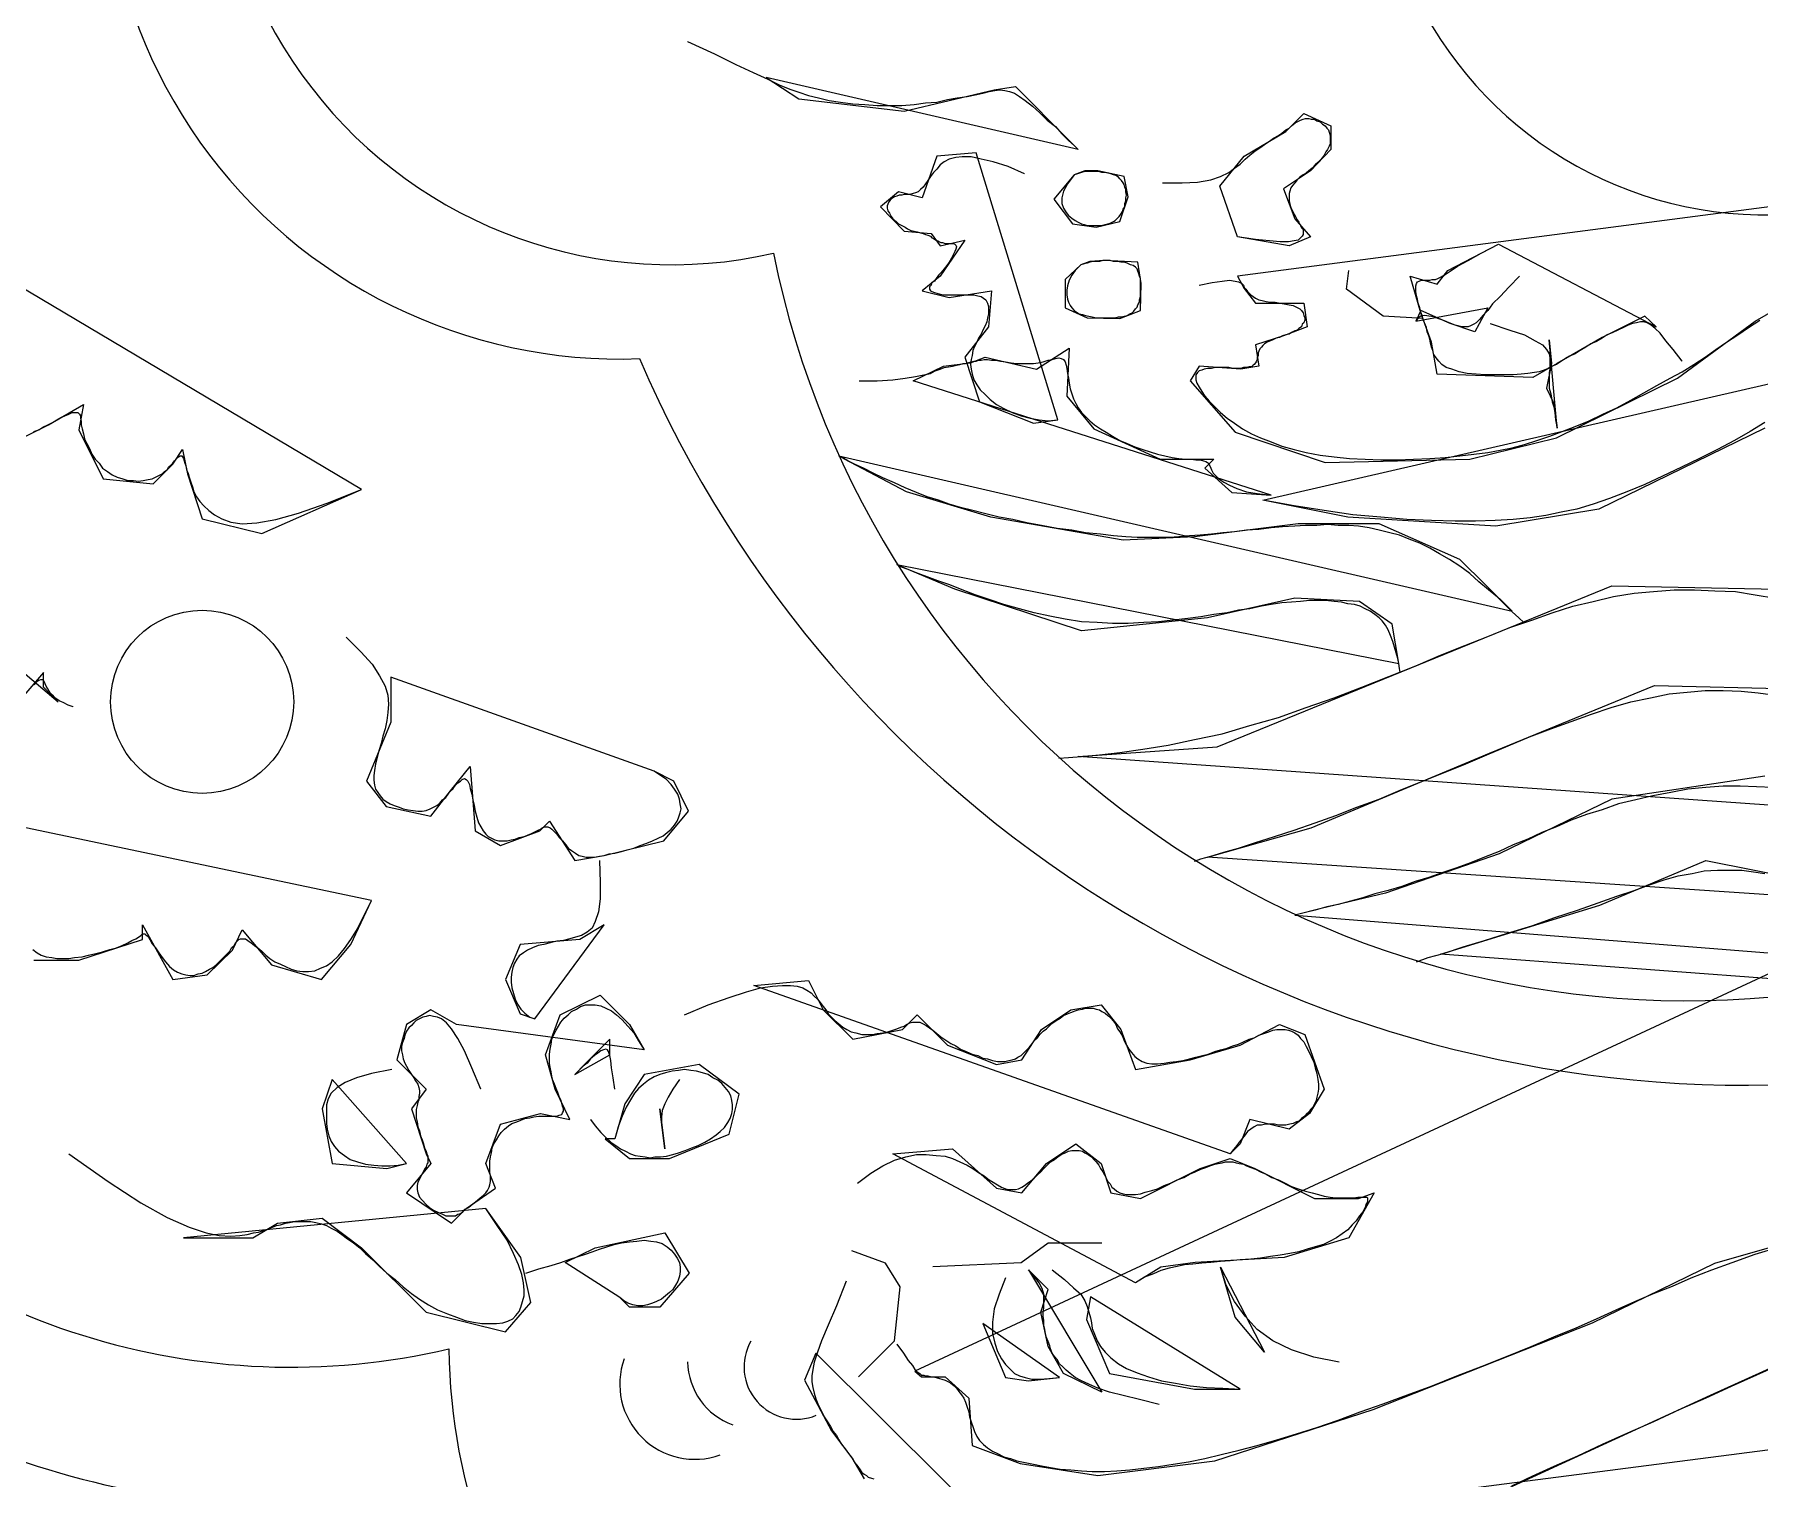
# Model space of a CAD drawing. Header units: metres. Extents: x 144.1 to 223.3, y 70.7 to 153.2.
# Drawn here: x 162.2 to 183.31, y 79.67 to 97.35 of the extents above; entities that cross this region are included whole.
import ezdxf

# ---------------------------------------------------------------- set-up
doc = ezdxf.new("R2010")
doc.units = ezdxf.units.M
for name, color, linetype in [('3', 3, 'Continuous'), ('4', 4, 'Continuous'), ('7', 7, 'Continuous')]:
    doc.layers.add(name, color=color, linetype=linetype)

msp = doc.modelspace()

# ---------------------------------------------------------------- linework, layer by layer
at = {"layer": '3'}
for points in [[(161.32, 111.19, -0.6), (166.33, 113.8, -0.35), (169.64, 108.13, -0.01), (170.23, 102.11, 0.47), (178.98, 98.09, 0.31), (183.47, 95.14, 0.31)], [(167.72, 110.72, 0.28), (160.25, 110.65, 0.76), (163.49, 101.98, 0.54), (169.6, 93.38, 0.31), (183.74, 84.5, 0.31)], [(168.39, 108.83, 0.28), (161.11, 109.37, 0.67), (165.06, 102.67, 0.64), (171.24, 94.67, 0.39), (183.74, 85.6, 0.39)]]:
    msp.add_lwpolyline(points, format="xyb", dxfattribs=at)
for points in [[(200.91, 97.52), (176.92, 94.39), (177, 94.24), (177.14, 94.06), (177.73, 94.06), (177.77, 93.77), (177.48, 93.66), (177.14, 93.55), (177.18, 93.29), (176.96, 93.25), (176.45, 93.29), (176.34, 93.11), (176.89, 92.48), (177.99, 92.11), (179.76, 92.15), (180.82, 92.41), (182.3, 93.14), (183.25, 93.84), (184.54, 94.58)], [(170.19, 97.26), (170.19, 97.26), (170.52, 97.11), (170.78, 96.98), (170.99, 96.88), (171.17, 96.8), (171.31, 96.73), (171.44, 96.68), (171.55, 96.64), (171.67, 96.6), (171.79, 96.57), (171.92, 96.54), (172.06, 96.52), (172.21, 96.5), (172.36, 96.49), (172.51, 96.48), (172.66, 96.48), (172.81, 96.48), (172.96, 96.49), (173.1, 96.51), (173.24, 96.52), (173.37, 96.55), (173.49, 96.57), (173.61, 96.59), (173.71, 96.61), (173.8, 96.63), (173.88, 96.65), (173.95, 96.66), (174.01, 96.67), (174.07, 96.66), (174.13, 96.65), (174.19, 96.63), (174.25, 96.59), (174.32, 96.54), (174.41, 96.47), (174.5, 96.39), (174.59, 96.3), (174.69, 96.22), (174.77, 96.13), (174.85, 96.05), (174.92, 95.99), (174.97, 95.94), (171.15, 96.82), (171.55, 96.56), (172.84, 96.41), (173.94, 96.67), (174.2, 96.71), (174.86, 96.05), (174.97, 95.94)], [(207.31, 96.97), (172.97, 80.99), (173.05, 80.92), (173.34, 80.92), (173.63, 80.66), (173.67, 80.08), (174.26, 79.86), (175.21, 79.71), (176.64, 79.89), (178.58, 80.52), (181.26, 81.58), (182.76, 82.31), (185.55, 83.11), (188.07, 83.41), (189.54, 83.15), (191.07, 82.43), (192.43, 81.47), (193.15, 80.19), (194.83, 79.79), (196.11, 80.75), (197.55, 83.87)], [(176, 95.53), (176, 95.53), (176.24, 95.53), (176.43, 95.54), (176.59, 95.57), (176.71, 95.61), (176.81, 95.66), (176.88, 95.71), (176.95, 95.76), (177.01, 95.82), (177.07, 95.87), (177.13, 95.92), (177.19, 95.96), (177.25, 96), (177.31, 96.04), (177.36, 96.08), (177.42, 96.11), (177.46, 96.14), (177.51, 96.18), (177.55, 96.2), (177.58, 96.23), (177.62, 96.26), (177.65, 96.28), (177.69, 96.3), (177.72, 96.31), (177.75, 96.32), (177.79, 96.32), (177.82, 96.31), (177.86, 96.31), (177.89, 96.29), (177.93, 96.28), (177.96, 96.25), (177.99, 96.23), (178.01, 96.2), (178.03, 96.18), (178.04, 96.15), (178.05, 96.11), (178.05, 96.08), (178.05, 96.05), (178.05, 96.01), (178.04, 95.98), (178.02, 95.94), (178, 95.91), (177.98, 95.87), (177.96, 95.84), (177.93, 95.81), (177.9, 95.78), (177.87, 95.75), (177.83, 95.71), (177.79, 95.68), (177.76, 95.65), (177.72, 95.63), (177.68, 95.6), (177.65, 95.57), (177.62, 95.53), (177.59, 95.5), (177.57, 95.47), (177.56, 95.43), (177.55, 95.4), (177.55, 95.36), (177.55, 95.31), (177.56, 95.27), (177.57, 95.23), (177.59, 95.19), (177.61, 95.15), (177.63, 95.11), (177.65, 95.08), (177.67, 95.05), (177.69, 95.01), (177.7, 94.98), (177.72, 94.96), (177.72, 94.93), (177.72, 94.9), (177.71, 94.88), (177.69, 94.86), (177.66, 94.83), (177.61, 94.82), (177.54, 94.81), (177.44, 94.81), (177.31, 94.82), (177.14, 94.84), (176.92, 94.87), (176.7, 95.49), (177, 95.86), (177.51, 96.16), (177.73, 96.38), (178.06, 96.23), (178.06, 95.94), (177.81, 95.68), (177.48, 95.46), (177.62, 95.09), (177.81, 94.87), (177.55, 94.76), (176.92, 94.87)], [(183.37, 92.6), (183.19, 92.49), (183, 92.38), (182.79, 92.27), (182.57, 92.16), (182.35, 92.05), (182.12, 91.94), (181.9, 91.84), (181.68, 91.75), (181.47, 91.67), (181.27, 91.6), (181.07, 91.54), (180.88, 91.5), (180.69, 91.46), (180.5, 91.43), (180.29, 91.41), (180.07, 91.4), (179.83, 91.39), (179.58, 91.39), (179.29, 91.4), (178.99, 91.41), (178.67, 91.44), (178.33, 91.47), (177.98, 91.52), (177.61, 91.58), (177.23, 91.65), (197.02, 96.2)], [(174.31, 95.64), (174.31, 95.64), (174.11, 95.73), (173.93, 95.79), (173.78, 95.82), (173.66, 95.85), (173.55, 95.85), (173.47, 95.84), (173.39, 95.82), (173.33, 95.79), (173.28, 95.75), (173.24, 95.7), (173.2, 95.66), (173.16, 95.61), (173.13, 95.56), (173.1, 95.52), (173.07, 95.48), (173.04, 95.45), (173.01, 95.42), (172.98, 95.41), (172.95, 95.4), (172.91, 95.39), (172.88, 95.39), (172.84, 95.39), (172.81, 95.38), (172.78, 95.38), (172.75, 95.37), (172.72, 95.36), (172.69, 95.34), (172.67, 95.32), (172.65, 95.3), (172.64, 95.27), (172.63, 95.25), (172.63, 95.22), (172.64, 95.19), (172.66, 95.16), (172.68, 95.12), (172.7, 95.09), (172.74, 95.06), (172.77, 95.03), (172.81, 95.01), (172.85, 94.99), (172.88, 94.97), (172.92, 94.95), (172.96, 94.94), (173, 94.93), (173.04, 94.92), (173.07, 94.91), (173.1, 94.9), (173.13, 94.89), (173.16, 94.88), (173.18, 94.86), (173.2, 94.85), (173.23, 94.83), (173.25, 94.82), (173.27, 94.81), (173.29, 94.8), (173.31, 94.8), (173.34, 94.79), (173.37, 94.79), (173.39, 94.79), (173.42, 94.79), (173.44, 94.79), (173.46, 94.78), (173.47, 94.77), (173.48, 94.75), (173.47, 94.72), (173.46, 94.69), (173.44, 94.65), (173.42, 94.61), (173.39, 94.56), (173.36, 94.52), (173.33, 94.48), (173.29, 94.43), (173.26, 94.4), (173.23, 94.36), (173.21, 94.33), (173.18, 94.31), (173.17, 94.28), (173.15, 94.26), (173.15, 94.24), (173.15, 94.23), (173.16, 94.21), (173.18, 94.2), (173.21, 94.19), (173.24, 94.18), (173.28, 94.17), (173.32, 94.16), (173.37, 94.16), (173.42, 94.16), (173.48, 94.16), (173.53, 94.16), (173.59, 94.16), (173.64, 94.16), (173.69, 94.16), (173.74, 94.15), (173.78, 94.14), (173.81, 94.12), (173.84, 94.1), (173.86, 94.06), (173.87, 94.02), (173.87, 93.98), (173.87, 93.93), (173.86, 93.88), (173.85, 93.83), (173.83, 93.78), (173.8, 93.73), (173.78, 93.68), (173.75, 93.63), (173.73, 93.58), (173.7, 93.53), (173.68, 93.48), (173.67, 93.42), (173.66, 93.37), (173.65, 93.31), (173.66, 93.25), (173.67, 93.19), (173.69, 93.12), (173.73, 93.06), (173.77, 93), (173.83, 92.94), (173.89, 92.88), (173.97, 92.82), (174.06, 92.77), (174.16, 92.72), (174.27, 92.68), (174.38, 92.65), (174.49, 92.63), (174.6, 92.62), (174.72, 92.63), (173.72, 95.9), (173.24, 95.86), (173.06, 95.35), (172.77, 95.42), (172.55, 95.24), (172.84, 94.94), (173.17, 94.91), (173.28, 94.76), (173.58, 94.83), (173.28, 94.39), (173.06, 94.21), (173.39, 94.13), (173.91, 94.21), (173.87, 93.77), (173.58, 93.4), (173.76, 92.85), (174.42, 92.59), (174.72, 92.63)], [(174.92, 95.63), (174.92, 95.63), (174.84, 95.52), (174.79, 95.43), (174.77, 95.35), (174.77, 95.28), (174.79, 95.22), (174.82, 95.17), (174.85, 95.13), (174.89, 95.1), (174.93, 95.07), (174.97, 95.05), (175.01, 95.03), (175.04, 95.02), (175.08, 95.01), (175.12, 95.01), (175.15, 95.01), (175.19, 95.01), (175.23, 95.01), (175.26, 95.01), (175.3, 95.02), (175.33, 95.03), (175.36, 95.04), (175.4, 95.06), (175.42, 95.07), (175.45, 95.1), (175.47, 95.12), (175.49, 95.15), (175.51, 95.18), (175.52, 95.21), (175.54, 95.24), (175.54, 95.28), (175.55, 95.31), (175.55, 95.35), (175.56, 95.38), (175.55, 95.42), (175.55, 95.45), (175.54, 95.48), (175.53, 95.51), (175.52, 95.53), (175.5, 95.56), (175.48, 95.58), (175.46, 95.6), (175.43, 95.62), (175.4, 95.63), (175.37, 95.64), (175.33, 95.65), (175.3, 95.66), (175.26, 95.66), (175.22, 95.67), (175.19, 95.67), (175.16, 95.67), (175.12, 95.67), (175.09, 95.67), (175.05, 95.67), (175.01, 95.66), (174.96, 95.64), (174.92, 95.63), (174.67, 95.33), (174.9, 95.03), (175.19, 94.99), (175.48, 95.06), (175.58, 95.36), (175.53, 95.61), (175.21, 95.68), (175.05, 95.68), (174.92, 95.63)], [(182.36, 93.35), (182.36, 93.35), (182.25, 93.49), (182.16, 93.6), (182.09, 93.69), (182.03, 93.75), (181.98, 93.79), (181.93, 93.82), (181.89, 93.83), (181.85, 93.83), (181.8, 93.82), (181.75, 93.81), (181.7, 93.79), (181.64, 93.76), (181.57, 93.73), (181.51, 93.7), (181.44, 93.67), (181.38, 93.63), (181.31, 93.59), (181.24, 93.56), (181.18, 93.52), (181.11, 93.48), (181.05, 93.44), (180.98, 93.41), (180.93, 93.38), (180.87, 93.34), (180.82, 93.31), (180.77, 93.29), (180.72, 93.26), (180.67, 93.24), (180.61, 93.22), (180.55, 93.21), (180.47, 93.2), (180.39, 93.19), (180.29, 93.18), (180.18, 93.18), (180.07, 93.18), (179.95, 93.18), (179.84, 93.19), (179.73, 93.2), (179.63, 93.22), (179.54, 93.25), (179.47, 93.27), (179.42, 93.31), (179.38, 93.35), (179.35, 93.39), (179.32, 93.43), (179.31, 93.48), (179.29, 93.52), (179.28, 93.57), (179.27, 93.62), (179.26, 93.66), (179.24, 93.71), (179.23, 93.76), (179.21, 93.81), (179.19, 93.85), (179.18, 93.9), (179.16, 93.95), (179.15, 94), (179.13, 94.06), (179.12, 94.11), (179.11, 94.15), (179.1, 94.2), (179.1, 94.24), (179.1, 94.27), (179.11, 94.3), (179.12, 94.32), (179.14, 94.33), (179.17, 94.34), (179.2, 94.34), (179.23, 94.34), (179.27, 94.34), (179.3, 94.35), (179.34, 94.35), (179.37, 94.36), (179.41, 94.38), (179.46, 94.41), (179.52, 94.45), (179.61, 94.51), (179.74, 94.58), (179.9, 94.67), (180.11, 94.78), (182.04, 93.77), (181.9, 93.9), (181.38, 93.64), (180.83, 93.32), (180.53, 93.15), (179.36, 93.19), (179.29, 93.58), (179.16, 93.94), (179.03, 94.39), (179.36, 94.29), (179.49, 94.46), (180.11, 94.78)], [(162.19, 92.49), (162.25, 92.51), (162.3, 92.54), (162.36, 92.57), (162.42, 92.6), (162.47, 92.63), (162.52, 92.66), (162.57, 92.68), (162.62, 92.7), (162.66, 92.72), (162.69, 92.72), (162.72, 92.72), (162.73, 92.72), (162.75, 92.7), (162.76, 92.68), (162.76, 92.65), (162.77, 92.61), (162.77, 92.57), (162.78, 92.52), (162.8, 92.46), (162.81, 92.4), (162.84, 92.34), (162.87, 92.28), (162.9, 92.21), (162.94, 92.15), (162.99, 92.1), (163.03, 92.04), (163.09, 92), (163.15, 91.96), (163.21, 91.93), (163.28, 91.91), (163.34, 91.89), (163.41, 91.89), (163.47, 91.88), (163.53, 91.89), (163.59, 91.9), (163.64, 91.91), (163.68, 91.93), (163.72, 91.95), (163.76, 91.97), (163.79, 92), (163.82, 92.02), (163.84, 92.05), (163.87, 92.08), (163.89, 92.1), (163.91, 92.13), (163.93, 92.15), (163.95, 92.17), (163.96, 92.18), (163.98, 92.19), (163.99, 92.19), (164, 92.19), (164.01, 92.18), (164.02, 92.16), (164.03, 92.13), (164.04, 92.1), (164.05, 92.07), (164.06, 92.02), (164.08, 91.98), (164.09, 91.93), (164.11, 91.87), (164.13, 91.81), (164.15, 91.75), (164.18, 91.69), (164.22, 91.63), (164.27, 91.58), (164.33, 91.52), (164.4, 91.47), (164.49, 91.42), (164.6, 91.38), (164.74, 91.36), (164.92, 91.37), (165.15, 91.41), (165.43, 91.49), (165.78, 91.61), (166.2, 91.78), (161.4, 94.63)], [(175, 94.53), (175, 94.53), (174.93, 94.46), (174.89, 94.4), (174.86, 94.34), (174.84, 94.27), (174.83, 94.22), (174.83, 94.16), (174.84, 94.11), (174.85, 94.07), (174.87, 94.03), (174.89, 94), (174.92, 93.97), (174.95, 93.95), (174.98, 93.93), (175.02, 93.92), (175.06, 93.91), (175.1, 93.9), (175.14, 93.89), (175.19, 93.88), (175.23, 93.88), (175.28, 93.88), (175.33, 93.88), (175.37, 93.88), (175.42, 93.88), (175.46, 93.89), (175.5, 93.89), (175.53, 93.9), (175.57, 93.91), (175.6, 93.93), (175.63, 93.94), (175.65, 93.96), (175.67, 93.99), (175.69, 94.01), (175.7, 94.04), (175.72, 94.07), (175.72, 94.1), (175.73, 94.14), (175.73, 94.18), (175.73, 94.21), (175.73, 94.25), (175.73, 94.29), (175.73, 94.32), (175.73, 94.36), (175.72, 94.39), (175.71, 94.42), (175.7, 94.45), (175.69, 94.48), (175.67, 94.5), (175.64, 94.52), (175.61, 94.53), (175.57, 94.55), (175.53, 94.56), (175.49, 94.56), (175.45, 94.57), (175.4, 94.57), (175.36, 94.58), (175.32, 94.58), (175.27, 94.58), (175.23, 94.57), (175.19, 94.57), (175.15, 94.57), (175.11, 94.56), (175.08, 94.55), (175.04, 94.54), (175, 94.53), (174.81, 94.35), (174.81, 94), (175.08, 93.88), (175.48, 93.87), (175.73, 93.97), (175.74, 94.3), (175.7, 94.56), (175.29, 94.58), (175.11, 94.57), (175, 94.53)], [(179.19, 93.87), (178.7, 93.9), (178.25, 94.23), (178.28, 94.46)], [(180.37, 94.39), (180.37, 94.39), (180.24, 94.26), (180.13, 94.14), (180.04, 94.05), (179.98, 93.97), (179.92, 93.91), (179.88, 93.86), (179.84, 93.82), (179.81, 93.8), (179.77, 93.78), (179.74, 93.77), (179.7, 93.77), (179.66, 93.77), (179.62, 93.78), (179.58, 93.79), (179.53, 93.81), (179.48, 93.83), (179.43, 93.85), (179.37, 93.87), (179.32, 93.89), (179.26, 93.9), (179.21, 93.91), (179.16, 93.9), (179.13, 93.88), (179.1, 93.84), (179.98, 94), (179.82, 93.71), (179.52, 93.81), (179.16, 93.97), (179.1, 93.84)], [(176.45, 94.28), (176.45, 94.28), (176.61, 94.31), (176.73, 94.33), (176.82, 94.34), (176.89, 94.33), (176.93, 94.32), (176.97, 94.3), (176.99, 94.28), (177, 94.25), (177.02, 94.23), (177.04, 94.2), (177.06, 94.18), (177.08, 94.16), (177.11, 94.14), (177.14, 94.12), (177.18, 94.1), (177.22, 94.09), (177.27, 94.08), (177.32, 94.07), (177.38, 94.07), (177.44, 94.06), (177.49, 94.05), (177.55, 94.04), (177.6, 94.03), (177.64, 94.01), (177.68, 93.99), (177.7, 93.97), (177.72, 93.94), (177.73, 93.91), (177.74, 93.88), (177.74, 93.85), (177.73, 93.82), (177.71, 93.8), (177.7, 93.77), (177.67, 93.75), (177.65, 93.73), (177.62, 93.72), (177.58, 93.7), (177.55, 93.68), (177.51, 93.67), (177.47, 93.66), (177.43, 93.64), (177.39, 93.63), (177.35, 93.61), (177.32, 93.6), (177.28, 93.58), (177.25, 93.56), (177.23, 93.54), (177.21, 93.52), (177.19, 93.5), (177.18, 93.47), (177.17, 93.45), (177.17, 93.42), (177.16, 93.39), (177.16, 93.37), (177.15, 93.35), (177.14, 93.33), (177.12, 93.31), (177.11, 93.3), (177.09, 93.28), (177.06, 93.28), (177.03, 93.27), (176.99, 93.27), (176.96, 93.26), (176.91, 93.26), (176.86, 93.26), (176.81, 93.27), (176.76, 93.27), (176.71, 93.27), (176.65, 93.27), (176.6, 93.26), (176.55, 93.26), (176.51, 93.25), (176.48, 93.24), (176.45, 93.23), (176.43, 93.21), (176.41, 93.18), (176.41, 93.15), (176.41, 93.12), (176.42, 93.08), (176.45, 93.03), (176.48, 92.98), (176.52, 92.92), (176.57, 92.86), (176.64, 92.79), (176.71, 92.72), (176.79, 92.65), (176.88, 92.59), (176.98, 92.52), (177.09, 92.46), (177.2, 92.41), (177.33, 92.36), (177.46, 92.31), (177.61, 92.27), (177.76, 92.23), (177.93, 92.2), (178.1, 92.18), (178.29, 92.16), (178.48, 92.15), (178.67, 92.14), (178.87, 92.14), (179.07, 92.15), (179.27, 92.16), (179.46, 92.17), (179.64, 92.19), (179.81, 92.21), (179.98, 92.23), (180.13, 92.26), (180.28, 92.29), (180.43, 92.33), (180.58, 92.38), (180.74, 92.43), (180.89, 92.49), (181.05, 92.55), (181.22, 92.62), (181.39, 92.7), (181.56, 92.78), (181.73, 92.87), (181.89, 92.96), (182.05, 93.05), (182.21, 93.14), (182.36, 93.22), (182.5, 93.31), (182.64, 93.4), (182.77, 93.49), (182.9, 93.58), (183.04, 93.67), (183.17, 93.76), (183.31, 93.85)], [(180.01, 93.81), (180.01, 93.81), (180.25, 93.73), (180.43, 93.67), (180.56, 93.6), (180.65, 93.55), (180.7, 93.49), (180.73, 93.44), (180.74, 93.39), (180.74, 93.34), (180.74, 93.3), (180.74, 93.25), (180.73, 93.21), (180.73, 93.17), (180.73, 93.13), (180.73, 93.1), (180.73, 93.06), (180.73, 93.02), (180.74, 92.99), (180.75, 92.95), (180.76, 92.9), (180.77, 92.85), (180.79, 92.79), (180.8, 92.72), (180.81, 92.63), (180.83, 92.53), (180.73, 93.61), (180.76, 93.32), (180.7, 93.02), (180.79, 92.83), (180.83, 92.53)], [(172.29, 93.11), (172.29, 93.11), (172.51, 93.11), (172.7, 93.12), (172.85, 93.14), (172.98, 93.16), (173.08, 93.18), (173.16, 93.2), (173.22, 93.23), (173.28, 93.25), (173.33, 93.27), (173.38, 93.28), (173.43, 93.29), (173.48, 93.3), (173.52, 93.31), (173.56, 93.32), (173.59, 93.32), (173.62, 93.33), (173.66, 93.34), (173.69, 93.35), (173.72, 93.35), (173.75, 93.36), (173.78, 93.36), (173.82, 93.37), (173.86, 93.37), (173.91, 93.36), (173.96, 93.36), (174.02, 93.35), (174.08, 93.34), (174.15, 93.33), (174.22, 93.32), (174.29, 93.32), (174.36, 93.32), (174.42, 93.32), (174.48, 93.33), (174.54, 93.34), (174.6, 93.36), (174.65, 93.37), (174.69, 93.38), (174.73, 93.39), (174.76, 93.38), (174.79, 93.37), (174.81, 93.34), (174.82, 93.3), (174.83, 93.26), (174.84, 93.2), (174.85, 93.14), (174.86, 93.08), (174.87, 93.01), (174.89, 92.95), (174.91, 92.89), (174.94, 92.83), (174.97, 92.78), (175.01, 92.72), (175.06, 92.67), (175.11, 92.62), (175.17, 92.57), (175.24, 92.52), (175.31, 92.48), (175.39, 92.43), (175.48, 92.38), (175.57, 92.34), (175.66, 92.3), (175.76, 92.27), (175.85, 92.24), (175.94, 92.21), (176.03, 92.19), (176.12, 92.17), (176.2, 92.16), (176.28, 92.15), (176.35, 92.15), (176.41, 92.14), (176.46, 92.14), (176.5, 92.13), (176.53, 92.12), (176.55, 92.11), (176.56, 92.1), (176.57, 92.08), (176.58, 92.07), (176.59, 92.04), (176.6, 92.02), (176.62, 91.98), (176.65, 91.95), (176.69, 91.91), (176.75, 91.87), (176.82, 91.83), (176.91, 91.79), (177.03, 91.75), (177.16, 91.73), (177.33, 91.71), (172.95, 93.11), (173.32, 93.29), (173.65, 93.33), (173.83, 93.4), (174.46, 93.25), (174.86, 93.51), (174.83, 92.92), (175.16, 92.52), (175.97, 92.15), (176.63, 92.15), (176.52, 92.04), (176.85, 91.74), (177.33, 91.71)], [(161.89, 92.33), (162.37, 92.57), (162.8, 92.82), (162.74, 92.51), (163.04, 91.91), (163.65, 91.85), (163.89, 92.09), (164.01, 92.27), (164.07, 91.97), (164.25, 91.42), (164.98, 91.24), (166.2, 91.78)], [(183.37, 92.53), (181.34, 91.54), (180.08, 91.33), (178.27, 91.44), (177.23, 91.65)], [(158.91, 92.21), (162.49, 89.18), (162.31, 89.36), (162.31, 89.54), (161.95, 89.12)], [(180.42, 90.15), (180.42, 90.15), (180.36, 90.21), (180.28, 90.28), (180.19, 90.37), (180.1, 90.46), (179.99, 90.55), (179.87, 90.65), (179.76, 90.75), (179.64, 90.84), (179.51, 90.92), (179.39, 90.99), (179.27, 91.06), (179.15, 91.12), (179.02, 91.17), (178.9, 91.22), (178.78, 91.25), (178.65, 91.28), (178.53, 91.31), (178.4, 91.33), (178.28, 91.34), (178.15, 91.34), (178.02, 91.35), (177.89, 91.34), (177.75, 91.34), (177.62, 91.33), (177.47, 91.32), (177.33, 91.31), (177.18, 91.29), (177.03, 91.28), (176.88, 91.26), (176.74, 91.25), (176.6, 91.23), (176.46, 91.22), (176.33, 91.21), (176.2, 91.2), (176.08, 91.19), (175.95, 91.19), (175.82, 91.19), (175.69, 91.19), (175.55, 91.2), (175.4, 91.21), (175.24, 91.23), (175.06, 91.25), (174.89, 91.28), (174.71, 91.3), (174.52, 91.34), (174.34, 91.37), (174.17, 91.41), (174, 91.44), (173.84, 91.48), (173.68, 91.52), (173.53, 91.56), (173.39, 91.6), (173.26, 91.65), (173.12, 91.69), (172.99, 91.74), (172.85, 91.8), (172.72, 91.86), (172.58, 91.92), (172.46, 91.98), (172.34, 92.04), (172.23, 92.09), (172.15, 92.13), (172.08, 92.17), (172.04, 92.19), (180.28, 90.29), (179.64, 90.92), (178.65, 91.36), (177.66, 91.36), (176.39, 91.2), (175.52, 91.16), (173.9, 91.44), (172.87, 91.75), (172.11, 92.15), (172.04, 92.19)], [(178.91, 89.54), (178.91, 89.54), (178.9, 89.59), (178.89, 89.65), (178.88, 89.71), (178.86, 89.78), (178.84, 89.85), (178.82, 89.92), (178.79, 89.99), (178.76, 90.06), (178.73, 90.12), (178.69, 90.17), (178.65, 90.21), (178.6, 90.25), (178.54, 90.29), (178.48, 90.32), (178.42, 90.35), (178.35, 90.37), (178.27, 90.38), (178.19, 90.4), (178.1, 90.41), (178, 90.42), (177.9, 90.42), (177.8, 90.42), (177.69, 90.41), (177.58, 90.4), (177.46, 90.39), (177.33, 90.37), (177.21, 90.35), (177.07, 90.32), (176.93, 90.3), (176.79, 90.27), (176.63, 90.25), (176.47, 90.22), (176.31, 90.2), (176.13, 90.18), (175.95, 90.16), (175.77, 90.15), (175.58, 90.14), (175.39, 90.14), (175.2, 90.15), (175.01, 90.16), (174.81, 90.19), (174.62, 90.23), (174.43, 90.27), (174.25, 90.32), (174.06, 90.37), (173.89, 90.43), (173.71, 90.49), (173.55, 90.55), (173.4, 90.61), (173.25, 90.66), (173.12, 90.71), (173.01, 90.75), (172.91, 90.79), (172.83, 90.82), (172.78, 90.84), (172.75, 90.86), (178.89, 89.65), (178.81, 90.13), (178.41, 90.41), (177.62, 90.45), (176.55, 90.21), (175.01, 90.05), (173.46, 90.56), (172.79, 90.84), (172.75, 90.86)], [(174.73, 88.49), (174.73, 88.49), (174.85, 88.5), (175.01, 88.51), (175.23, 88.53), (175.48, 88.56), (175.76, 88.6), (176.07, 88.65), (176.39, 88.72), (176.73, 88.79), (177.07, 88.89), (177.42, 88.99), (177.76, 89.11), (178.1, 89.23), (178.44, 89.36), (178.77, 89.49), (179.1, 89.62), (179.4, 89.75), (179.7, 89.87), (179.98, 89.98), (180.25, 90.09), (180.52, 90.18), (180.77, 90.27), (181.02, 90.35), (181.27, 90.41), (181.52, 90.47), (181.77, 90.51), (182.01, 90.53), (182.26, 90.55), (182.51, 90.55), (182.76, 90.54), (183.01, 90.53), (183.25, 90.49), (183.5, 90.45)], [(191.29, 87.36), (174.97, 88.51), (176.67, 88.63), (179.56, 89.81), (181.5, 90.6), (183.53, 90.56)], [(166.01, 89.97), (166.01, 89.97), (166.19, 89.79), (166.33, 89.64), (166.42, 89.5), (166.49, 89.37), (166.52, 89.26), (166.53, 89.15), (166.52, 89.05), (166.51, 88.95), (166.49, 88.85), (166.46, 88.76), (166.44, 88.67), (166.41, 88.58), (166.39, 88.5), (166.37, 88.42), (166.36, 88.34), (166.35, 88.28), (166.35, 88.22), (166.36, 88.16), (166.37, 88.11), (166.4, 88.07), (166.43, 88.03), (166.46, 87.99), (166.5, 87.96), (166.55, 87.93), (166.6, 87.91), (166.66, 87.89), (166.71, 87.87), (166.77, 87.86), (166.83, 87.85), (166.89, 87.84), (166.94, 87.84), (166.99, 87.85), (167.04, 87.87), (167.08, 87.89), (167.12, 87.91), (167.16, 87.94), (167.19, 87.98), (167.23, 88.01), (167.26, 88.05), (167.29, 88.09), (167.32, 88.12), (167.35, 88.16), (167.38, 88.19), (167.41, 88.21), (167.43, 88.23), (167.46, 88.24), (167.48, 88.23), (167.5, 88.21), (167.52, 88.17), (167.53, 88.12), (167.55, 88.05), (167.56, 87.98), (167.58, 87.91), (167.59, 87.84), (167.61, 87.77), (167.63, 87.7), (167.66, 87.65), (167.69, 87.6), (167.72, 87.56), (167.75, 87.53), (167.79, 87.51), (167.83, 87.49), (167.88, 87.48), (167.93, 87.48), (167.98, 87.48), (168.03, 87.49), (168.08, 87.5), (168.13, 87.52), (168.19, 87.53), (168.23, 87.55), (168.28, 87.57), (168.32, 87.59), (168.36, 87.61), (168.39, 87.62), (168.41, 87.64), (168.44, 87.65), (168.46, 87.65), (168.48, 87.65), (168.51, 87.64), (168.53, 87.62), (168.56, 87.59), (168.59, 87.56), (168.62, 87.52), (168.66, 87.48), (168.7, 87.43), (168.73, 87.39), (168.77, 87.36), (168.82, 87.33), (168.86, 87.3), (168.9, 87.29), (168.95, 87.28), (169, 87.28), (169.05, 87.28), (169.11, 87.29), (169.17, 87.3), (169.23, 87.32), (169.3, 87.33), (169.38, 87.35), (169.45, 87.37), (169.53, 87.39), (169.61, 87.42), (169.69, 87.45), (169.76, 87.48), (169.83, 87.51), (169.89, 87.54), (169.94, 87.58), (169.99, 87.62), (170.03, 87.67), (170.06, 87.72), (170.08, 87.76), (170.1, 87.82), (170.11, 87.87), (170.1, 87.93), (170.09, 87.99), (170.07, 88.05), (170.03, 88.11), (169.99, 88.17), (169.93, 88.23), (169.86, 88.28), (169.78, 88.33), (166.56, 89.48), (166.56, 88.93), (166.26, 88.21), (166.5, 87.9), (167.05, 87.78), (167.29, 88.09), (167.53, 88.39), (167.59, 87.6), (167.9, 87.42), (168.38, 87.6), (168.5, 87.72), (168.81, 87.24), (169.17, 87.3), (169.9, 87.48), (170.2, 87.84), (170.02, 88.21), (169.78, 88.33)], [(162.67, 89.12), (162.67, 89.12), (162.61, 89.14), (162.55, 89.17), (162.51, 89.19), (162.46, 89.22), (162.43, 89.25), (162.4, 89.28), (162.38, 89.31), (162.36, 89.34), (162.34, 89.37), (162.33, 89.4), (162.32, 89.42), (162.31, 89.44), (162.3, 89.45), (162.29, 89.45), (162.27, 89.45), (162.25, 89.44), (162.22, 89.42), (162.19, 89.39)], [(176.39, 87.23), (176.39, 87.23), (176.47, 87.26), (176.59, 87.29), (176.75, 87.34), (176.93, 87.39), (177.14, 87.46), (177.37, 87.53), (177.61, 87.61), (177.87, 87.7), (178.12, 87.79), (178.38, 87.89), (178.65, 87.99), (178.91, 88.1), (179.18, 88.21), (179.44, 88.31), (179.71, 88.42), (179.97, 88.53), (180.23, 88.64), (180.49, 88.75), (180.75, 88.85), (181, 88.94), (181.25, 89.03), (181.49, 89.11), (181.73, 89.18), (181.97, 89.23), (182.2, 89.28), (182.42, 89.3), (182.64, 89.32), (182.86, 89.32), (183.08, 89.31), (183.29, 89.29), (183.5, 89.26)], [(189.5, 86.41), (176.55, 87.28), (177.82, 87.64), (180, 88.55), (182.02, 89.38), (183.72, 89.34)], [(183.37, 88.27), (181.5, 87.99), (180.12, 87.32), (178.73, 86.84), (177.94, 86.65), (177.62, 86.57)], [(183.47, 88.13), (183.27, 88.14), (183.07, 88.15), (182.86, 88.15), (182.65, 88.13), (182.43, 88.11), (182.22, 88.07), (182, 88.03), (181.79, 87.98), (181.58, 87.93), (181.38, 87.86), (181.19, 87.8), (181, 87.73), (180.82, 87.65), (180.64, 87.58), (180.47, 87.5), (180.29, 87.43), (180.12, 87.35), (179.94, 87.28), (179.77, 87.21), (179.6, 87.15), (179.43, 87.09), (179.26, 87.03), (179.09, 86.98), (178.93, 86.92), (178.76, 86.87), (178.6, 86.83), (178.45, 86.78), (178.3, 86.74), (178.15, 86.7), (178.01, 86.67), (177.87, 86.63), (177.75, 86.6), (177.62, 86.57), (187.05, 85.82)], [(162.18, 86.15), (162.23, 86.11), (162.28, 86.08), (162.34, 86.06), (162.41, 86.05), (162.47, 86.04), (162.54, 86.04), (162.62, 86.04), (162.69, 86.05), (162.78, 86.06), (162.86, 86.08), (162.95, 86.1), (163.03, 86.12), (163.12, 86.15), (163.2, 86.17), (163.27, 86.2), (163.34, 86.23), (163.39, 86.26), (163.44, 86.28), (163.47, 86.3), (163.5, 86.32), (163.52, 86.34), (163.53, 86.34), (163.55, 86.34), (163.56, 86.33), (163.59, 86.31), (163.61, 86.27), (163.64, 86.22), (163.68, 86.17), (163.72, 86.11), (163.76, 86.05), (163.8, 86), (163.85, 85.94), (163.9, 85.9), (163.95, 85.87), (164, 85.85), (164.05, 85.84), (164.1, 85.83), (164.15, 85.83), (164.2, 85.85), (164.25, 85.86), (164.29, 85.88), (164.34, 85.91), (164.38, 85.93), (164.42, 85.96), (164.46, 86), (164.49, 86.03), (164.53, 86.07), (164.56, 86.1), (164.59, 86.13), (164.61, 86.17), (164.64, 86.2), (164.66, 86.23), (164.68, 86.25), (164.7, 86.27), (164.72, 86.28), (164.75, 86.28), (164.78, 86.28), (164.81, 86.26), (164.85, 86.23), (164.89, 86.2), (164.93, 86.17), (164.98, 86.13), (165.03, 86.08), (165.08, 86.04), (165.14, 86), (165.21, 85.97), (165.27, 85.94), (165.34, 85.91), (165.41, 85.89), (165.48, 85.88), (165.55, 85.88), (165.63, 85.89), (165.7, 85.92), (165.77, 85.95), (165.84, 86), (165.92, 86.07), (165.99, 86.16), (166.07, 86.27), (166.15, 86.4), (166.23, 86.56), (166.32, 86.75), (161.7, 87.72)], [(169.11, 87.24), (169.11, 87.24), (169.12, 86.97), (169.12, 86.77), (169.1, 86.61), (169.06, 86.49), (169.02, 86.41), (168.96, 86.36), (168.89, 86.32), (168.82, 86.3), (168.75, 86.28), (168.67, 86.26), (168.59, 86.25), (168.51, 86.23), (168.43, 86.21), (168.36, 86.2), (168.29, 86.17), (168.23, 86.14), (168.18, 86.11), (168.13, 86.07), (168.1, 86.03), (168.07, 85.98), (168.05, 85.93), (168.04, 85.87), (168.03, 85.81), (168.03, 85.75), (168.04, 85.68), (168.06, 85.61), (168.08, 85.54), (168.11, 85.48), (168.15, 85.42), (168.2, 85.37), (168.26, 85.32), (168.32, 85.3), (169.17, 86.45), (168.87, 86.27), (168.14, 86.21), (167.96, 85.78), (168.14, 85.36), (168.32, 85.3)], [(186.29, 85.58), (179.4, 86.09), (181.35, 86.69), (182.65, 87.24), (183.84, 87)], [(179.11, 86), (179.11, 86), (179.25, 86.05), (179.44, 86.1), (179.68, 86.18), (179.94, 86.26), (180.22, 86.35), (180.52, 86.44), (180.8, 86.54), (181.08, 86.63), (181.33, 86.72), (181.56, 86.8), (181.77, 86.87), (181.96, 86.94), (182.14, 87), (182.31, 87.05), (182.48, 87.08), (182.63, 87.11), (182.79, 87.12), (182.94, 87.12), (183.09, 87.12), (183.23, 87.1), (183.37, 87.08)], [(162.19, 86.02), (162.74, 86.02), (163.52, 86.27), (163.52, 86.45), (163.89, 85.78), (164.31, 85.84), (164.62, 86.14), (164.74, 86.39), (165.1, 85.96), (165.71, 85.78), (166.07, 86.21), (166.32, 86.75)], [(170.15, 85.35), (170.15, 85.35), (170.44, 85.47), (170.7, 85.56), (170.91, 85.63), (171.08, 85.68), (171.23, 85.7), (171.35, 85.71), (171.45, 85.71), (171.53, 85.7), (171.6, 85.68), (171.65, 85.65), (171.7, 85.62), (171.74, 85.58), (171.78, 85.54), (171.81, 85.5), (171.85, 85.45), (171.88, 85.41), (171.91, 85.36), (171.95, 85.32), (171.99, 85.28), (172.04, 85.24), (172.09, 85.2), (172.14, 85.17), (172.19, 85.14), (172.25, 85.13), (172.32, 85.11), (172.38, 85.11), (172.45, 85.11), (172.51, 85.12), (172.58, 85.13), (172.64, 85.14), (172.7, 85.16), (172.75, 85.18), (172.8, 85.2), (172.84, 85.21), (172.87, 85.23), (172.91, 85.25), (172.94, 85.26), (172.97, 85.26), (173, 85.26), (173.03, 85.26), (173.07, 85.24), (173.11, 85.22), (173.15, 85.19), (173.19, 85.16), (173.24, 85.12), (173.29, 85.08), (173.35, 85.04), (173.41, 85), (173.47, 84.97), (173.53, 84.93), (173.6, 84.9), (173.67, 84.87), (173.74, 84.85), (173.8, 84.82), (173.86, 84.81), (173.92, 84.79), (173.98, 84.78), (174.03, 84.78), (174.07, 84.78), (174.12, 84.79), (174.16, 84.8), (174.2, 84.81), (174.23, 84.83), (174.27, 84.85), (174.3, 84.88), (174.33, 84.91), (174.37, 84.95), (174.4, 84.99), (174.43, 85.03), (174.47, 85.07), (174.5, 85.11), (174.54, 85.15), (174.58, 85.18), (174.62, 85.22), (174.66, 85.25), (174.7, 85.28), (174.75, 85.31), (174.79, 85.34), (174.84, 85.36), (174.88, 85.38), (174.93, 85.4), (174.97, 85.41), (175.02, 85.42), (175.06, 85.43), (175.11, 85.43), (175.15, 85.43), (175.19, 85.42), (175.23, 85.41), (175.26, 85.39), (175.3, 85.37), (175.33, 85.34), (175.37, 85.31), (175.4, 85.27), (175.43, 85.23), (175.45, 85.18), (175.48, 85.14), (175.51, 85.09), (175.53, 85.03), (175.56, 84.98), (175.59, 84.93), (175.62, 84.89), (175.66, 84.84), (175.7, 84.81), (175.75, 84.78), (175.81, 84.76), (175.87, 84.75), (175.94, 84.75), (176.02, 84.76), (176.09, 84.77), (176.17, 84.78), (176.25, 84.79), (176.33, 84.81), (176.41, 84.83), (176.49, 84.85), (176.56, 84.87), (176.64, 84.9), (176.71, 84.92), (176.79, 84.94), (176.86, 84.97), (176.93, 84.99), (176.99, 85.02), (177.06, 85.05), (177.12, 85.07), (177.18, 85.1), (177.24, 85.12), (177.3, 85.14), (177.35, 85.16), (177.4, 85.17), (177.45, 85.17), (177.5, 85.17), (177.54, 85.16), (177.58, 85.15), (177.62, 85.13), (177.66, 85.1), (177.69, 85.06), (177.73, 85.02), (177.76, 84.96), (177.79, 84.9), (177.82, 84.84), (177.85, 84.77), (177.87, 84.7), (177.89, 84.63), (177.9, 84.56), (177.91, 84.5), (177.91, 84.44), (177.9, 84.39), (177.89, 84.34), (177.88, 84.3), (177.86, 84.26), (177.84, 84.22), (177.81, 84.19), (177.79, 84.16), (177.76, 84.13), (177.73, 84.1), (177.7, 84.08), (177.67, 84.05), (177.64, 84.04), (177.6, 84.02), (177.56, 84.01), (177.51, 84), (177.47, 84), (177.42, 84), (177.37, 84.01), (177.31, 84.01), (177.26, 84.01), (177.21, 84), (177.16, 84), (177.12, 83.98), (177.08, 83.95), (177.04, 83.92), (177.01, 83.88), (176.98, 83.84), (176.94, 83.79), (176.91, 83.75), (176.87, 83.7), (176.83, 83.65), (171, 85.71), (171.67, 85.77), (171.85, 85.41), (172.21, 85.05), (172.82, 85.17), (173, 85.35), (173.37, 84.98), (173.97, 84.74), (174.28, 84.8), (174.52, 85.17), (174.88, 85.41), (175.25, 85.47), (175.49, 85.17), (175.67, 84.68), (176.34, 84.8), (176.95, 84.98), (177.43, 85.23), (177.74, 85.11), (177.98, 84.44), (177.8, 84.14), (177.55, 83.95), (177.07, 84.07), (176.95, 83.77), (176.83, 83.65)], [(167.66, 84.44), (167.66, 84.44), (167.55, 84.7), (167.46, 84.91), (167.38, 85.06), (167.3, 85.18), (167.24, 85.25), (167.18, 85.3), (167.13, 85.32), (167.08, 85.33), (167.03, 85.34), (166.99, 85.33), (166.95, 85.32), (166.91, 85.3), (166.87, 85.28), (166.84, 85.25), (166.81, 85.22), (166.78, 85.19), (166.75, 85.15), (166.73, 85.1), (166.72, 85.06), (166.7, 85.01), (166.69, 84.96), (166.69, 84.91), (166.7, 84.86), (166.71, 84.81), (166.73, 84.76), (166.75, 84.72), (166.78, 84.67), (166.81, 84.62), (166.84, 84.58), (166.86, 84.54), (166.89, 84.5), (166.9, 84.46), (166.91, 84.42), (166.91, 84.39), (166.9, 84.35), (166.9, 84.31), (166.89, 84.28), (166.88, 84.24), (166.87, 84.19), (166.87, 84.15), (166.87, 84.09), (166.88, 84.04), (166.89, 83.98), (166.91, 83.93), (166.92, 83.87), (166.94, 83.82), (166.96, 83.77), (166.97, 83.72), (166.99, 83.68), (167, 83.65), (167.01, 83.62), (167.01, 83.59), (167.01, 83.57), (167.01, 83.54), (167, 83.52), (166.99, 83.49), (166.97, 83.46), (166.95, 83.42), (166.93, 83.38), (166.91, 83.34), (166.89, 83.3), (166.88, 83.26), (166.88, 83.21), (166.89, 83.17), (166.91, 83.12), (166.94, 83.08), (166.99, 83.03), (167.03, 82.99), (167.08, 82.96), (167.14, 82.93), (167.19, 82.91), (167.23, 82.89), (167.28, 82.89), (167.32, 82.89), (167.35, 82.89), (167.38, 82.91), (167.41, 82.92), (167.44, 82.94), (167.47, 82.97), (167.51, 82.99), (167.54, 83.02), (167.58, 83.05), (167.62, 83.08), (167.65, 83.11), (167.69, 83.14), (167.72, 83.17), (167.74, 83.2), (167.76, 83.24), (167.77, 83.27), (167.78, 83.31), (167.78, 83.34), (167.78, 83.38), (167.77, 83.42), (167.77, 83.47), (167.77, 83.51), (167.77, 83.56), (167.78, 83.61), (167.79, 83.66), (167.8, 83.72), (167.82, 83.77), (167.85, 83.82), (167.88, 83.87), (167.91, 83.91), (167.95, 83.95), (168, 83.99), (168.04, 84.02), (168.1, 84.04), (168.15, 84.06), (168.2, 84.08), (168.26, 84.09), (168.31, 84.1), (168.37, 84.11), (168.42, 84.11), (168.47, 84.11), (168.51, 84.11), (168.56, 84.11), (168.59, 84.11), (168.62, 84.12), (168.65, 84.13), (168.66, 84.15), (168.67, 84.17), (168.67, 84.2), (168.66, 84.23), (168.65, 84.27), (168.64, 84.31), (168.62, 84.35), (168.6, 84.4), (168.58, 84.45), (168.56, 84.5), (168.54, 84.55), (168.53, 84.6), (168.52, 84.65), (168.51, 84.71), (168.5, 84.76), (168.5, 84.82), (168.5, 84.87), (168.51, 84.93), (168.52, 84.99), (168.53, 85.05), (168.55, 85.1), (168.58, 85.16), (168.61, 85.21), (168.64, 85.26), (168.68, 85.31), (168.73, 85.35), (168.77, 85.39), (168.83, 85.42), (168.88, 85.45), (168.94, 85.47), (169, 85.47), (169.06, 85.47), (169.13, 85.46), (169.19, 85.43), (169.26, 85.4), (169.32, 85.35), (169.39, 85.29), (169.46, 85.21), (169.53, 85.13), (169.59, 85.03), (169.66, 84.92), (167.36, 85.23), (167.05, 85.41), (166.75, 85.23), (166.63, 84.8), (166.99, 84.44), (166.81, 84.2), (166.99, 83.65), (167.05, 83.53), (166.75, 83.17), (167.3, 82.8), (167.48, 82.98), (167.84, 83.23), (167.72, 83.53), (167.9, 84.01), (168.39, 84.14), (168.75, 84.07), (168.57, 84.44), (168.45, 84.86), (168.63, 85.35), (169.12, 85.59), (169.48, 85.23), (169.66, 84.92)], [(169.3, 84.44), (169.3, 84.44), (169.28, 84.58), (169.26, 84.7), (169.25, 84.79), (169.24, 84.85), (169.22, 84.9), (169.21, 84.92), (169.19, 84.93), (169.16, 84.92), (169.13, 84.91), (169.09, 84.88), (169.05, 84.85), (169, 84.81), (168.96, 84.76), (168.91, 84.72), (168.86, 84.67), (168.81, 84.62), (169.24, 84.86), (169.24, 85.05), (168.93, 84.74), (168.81, 84.62)], [(166.57, 84.68), (166.57, 84.68), (166.32, 84.63), (166.14, 84.58), (166, 84.52), (165.9, 84.46), (165.83, 84.39), (165.79, 84.32), (165.77, 84.25), (165.77, 84.18), (165.77, 84.1), (165.77, 84.02), (165.78, 83.95), (165.8, 83.87), (165.83, 83.8), (165.87, 83.74), (165.92, 83.68), (165.99, 83.63), (166.06, 83.58), (166.15, 83.55), (166.25, 83.52), (166.35, 83.51), (166.45, 83.5), (166.55, 83.5), (166.65, 83.51), (166.75, 83.53), (165.84, 84.56), (165.72, 84.2), (165.84, 83.53), (166.51, 83.47), (166.75, 83.53)], [(169, 84.07), (169, 84.07), (169.06, 83.99), (169.13, 83.91), (169.19, 83.85), (169.25, 83.79), (169.31, 83.75), (169.37, 83.71), (169.43, 83.68), (169.49, 83.65), (169.55, 83.63), (169.61, 83.62), (169.67, 83.61), (169.73, 83.6), (169.79, 83.61), (169.86, 83.61), (169.93, 83.62), (170.01, 83.64), (170.08, 83.66), (170.16, 83.69), (170.24, 83.72), (170.32, 83.75), (170.4, 83.79), (170.47, 83.83), (170.54, 83.88), (170.59, 83.92), (170.64, 83.97), (170.68, 84.03), (170.71, 84.08), (170.73, 84.14), (170.74, 84.19), (170.74, 84.25), (170.73, 84.3), (170.72, 84.36), (170.69, 84.41), (170.65, 84.46), (170.61, 84.51), (170.56, 84.55), (170.5, 84.58), (170.44, 84.62), (170.37, 84.64), (170.3, 84.66), (170.23, 84.67), (170.15, 84.68), (170.08, 84.67), (170, 84.66), (169.92, 84.64), (169.85, 84.62), (169.78, 84.59), (169.71, 84.55), (169.65, 84.5), (169.59, 84.45), (169.54, 84.39), (169.49, 84.31), (169.44, 84.22), (169.39, 84.11), (169.34, 83.98), (169.3, 83.83), (169.18, 83.83), (169.48, 83.59), (169.97, 83.59), (170.7, 83.89), (170.82, 84.38), (170.33, 84.74), (169.66, 84.62), (169.42, 84.26), (169.3, 83.83)], [(170.09, 84.56), (170.09, 84.56), (170.01, 84.44), (169.95, 84.34), (169.91, 84.26), (169.88, 84.18), (169.87, 84.1), (169.87, 84), (169.89, 83.87), (169.91, 83.71), (169.85, 84.2), (169.91, 83.71)], [(162.62, 83.65), (162.62, 83.65), (163.1, 83.31), (163.5, 83.05), (163.82, 82.87), (164.09, 82.75), (164.3, 82.68), (164.46, 82.65), (164.6, 82.64), (164.71, 82.65), (164.8, 82.66), (164.88, 82.68), (164.94, 82.69), (165, 82.71), (165.06, 82.73), (165.11, 82.75), (165.16, 82.77), (165.21, 82.78), (165.27, 82.8), (165.32, 82.81), (165.38, 82.82), (165.45, 82.82), (165.51, 82.82), (165.58, 82.82), (165.64, 82.81), (165.71, 82.79), (165.77, 82.77), (165.83, 82.74), (165.9, 82.7), (165.96, 82.66), (166.03, 82.61), (166.1, 82.56), (166.18, 82.5), (166.25, 82.43), (166.34, 82.35), (166.42, 82.27), (166.51, 82.19), (166.61, 82.11), (166.71, 82.02), (166.81, 81.94), (166.91, 81.87), (167.02, 81.8), (167.13, 81.74), (167.25, 81.69), (167.36, 81.65), (167.47, 81.61), (167.57, 81.59), (167.67, 81.57), (167.77, 81.57), (167.85, 81.57), (167.93, 81.58), (167.99, 81.6), (168.05, 81.63), (168.09, 81.67), (168.13, 81.72), (168.15, 81.77), (168.17, 81.84), (168.19, 81.91), (168.19, 81.98), (168.18, 82.07), (168.16, 82.17), (168.12, 82.29), (168.06, 82.43), (167.98, 82.59), (167.86, 82.77), (167.72, 82.98), (164.02, 82.62), (164.87, 82.62), (165.17, 82.8), (165.72, 82.86), (166.2, 82.5), (166.99, 81.71), (167.96, 81.47), (168.27, 81.83), (168.15, 82.38), (167.72, 82.98)], [(172.27, 83.29), (172.27, 83.29), (172.43, 83.41), (172.58, 83.5), (172.72, 83.57), (172.86, 83.61), (172.99, 83.64), (173.11, 83.64), (173.23, 83.63), (173.34, 83.62), (173.43, 83.59), (173.52, 83.55), (173.61, 83.51), (173.68, 83.47), (173.75, 83.42), (173.82, 83.38), (173.88, 83.33), (173.93, 83.3), (173.98, 83.27), (174.03, 83.24), (174.08, 83.22), (174.12, 83.21), (174.16, 83.21), (174.2, 83.21), (174.24, 83.22), (174.28, 83.24), (174.31, 83.26), (174.35, 83.29), (174.39, 83.32), (174.43, 83.35), (174.47, 83.39), (174.51, 83.43), (174.55, 83.47), (174.59, 83.51), (174.63, 83.55), (174.68, 83.58), (174.72, 83.61), (174.76, 83.64), (174.81, 83.66), (174.85, 83.68), (174.89, 83.69), (174.93, 83.69), (174.98, 83.69), (175.02, 83.68), (175.05, 83.66), (175.09, 83.64), (175.13, 83.61), (175.16, 83.58), (175.19, 83.55), (175.22, 83.51), (175.24, 83.47), (175.27, 83.43), (175.29, 83.39), (175.31, 83.35), (175.33, 83.31), (175.36, 83.28), (175.38, 83.24), (175.41, 83.22), (175.44, 83.19), (175.48, 83.17), (175.52, 83.16), (175.56, 83.15), (175.61, 83.15), (175.67, 83.15), (175.73, 83.16), (175.79, 83.18), (175.87, 83.2), (175.94, 83.22), (176.02, 83.26), (176.1, 83.29), (176.18, 83.33), (176.26, 83.36), (176.33, 83.4), (176.4, 83.43), (176.47, 83.46), (176.53, 83.48), (176.58, 83.5), (176.64, 83.52), (176.68, 83.53), (176.73, 83.54), (176.77, 83.55), (176.82, 83.55), (176.86, 83.55), (176.9, 83.54), (176.94, 83.53), (176.99, 83.52), (177.03, 83.5), (177.08, 83.48), (177.14, 83.46), (177.2, 83.43), (177.27, 83.4), (177.34, 83.36), (177.42, 83.33), (177.5, 83.29), (177.58, 83.25), (177.66, 83.22), (177.75, 83.19), (177.83, 83.17), (177.91, 83.15), (177.98, 83.13), (178.05, 83.12), (178.12, 83.11), (178.18, 83.11), (178.24, 83.11), (178.3, 83.11), (178.34, 83.11), (178.39, 83.12), (178.42, 83.12), (178.45, 83.12), (178.48, 83.12), (178.5, 83.12), (178.51, 83.11), (178.51, 83.09), (178.51, 83.06), (178.49, 83.03), (178.48, 82.99), (178.45, 82.94), (178.41, 82.89), (178.37, 82.83), (178.32, 82.78), (178.27, 82.72), (178.2, 82.67), (178.13, 82.62), (178.05, 82.58), (177.97, 82.54), (177.87, 82.51), (177.77, 82.48), (177.67, 82.45), (177.56, 82.43), (177.44, 82.41), (177.32, 82.39), (177.2, 82.37), (177.08, 82.36), (176.95, 82.35), (176.83, 82.34), (176.71, 82.33), (176.59, 82.32), (176.48, 82.31), (176.37, 82.3), (176.27, 82.29), (176.18, 82.27), (176.08, 82.25), (175.98, 82.22), (175.89, 82.18), (175.78, 82.14), (175.67, 82.07), (172.7, 83.65), (173.43, 83.71), (173.97, 83.23), (174.28, 83.17), (174.58, 83.53), (174.94, 83.77), (175.25, 83.53), (175.37, 83.17), (175.73, 83.1), (176.46, 83.47), (176.83, 83.59), (177.13, 83.47), (177.86, 83.1), (178.4, 83.1), (178.59, 83.17), (178.28, 82.62), (177.49, 82.38), (176.4, 82.32), (175.98, 82.26), (175.67, 82.07)], [(174.15, 78.83), (205.2, 82.84)], [(168.21, 82.19), (168.21, 82.19), (168.37, 82.24), (168.52, 82.28), (168.64, 82.32), (168.75, 82.36), (168.85, 82.39), (168.94, 82.42), (169.02, 82.45), (169.11, 82.48), (169.2, 82.51), (169.29, 82.54), (169.38, 82.56), (169.48, 82.57), (169.57, 82.58), (169.66, 82.59), (169.74, 82.58), (169.81, 82.57), (169.88, 82.55), (169.94, 82.51), (169.99, 82.47), (170.03, 82.42), (170.06, 82.37), (170.09, 82.32), (170.1, 82.26), (170.1, 82.21), (170.09, 82.15), (170.07, 82.09), (170.04, 82.04), (170.01, 81.99), (169.97, 81.95), (169.92, 81.91), (169.87, 81.87), (169.81, 81.84), (169.76, 81.82), (169.7, 81.8), (169.64, 81.79), (169.58, 81.79), (169.52, 81.8), (169.46, 81.82), (169.41, 81.85), (169.36, 81.89), (168.69, 82.32), (169.06, 82.5), (169.91, 82.68), (170.21, 82.19), (169.85, 81.77), (169.48, 81.77), (169.36, 81.89)], [(173.19, 82.27), (174.27, 82.32), (174.6, 82.56), (175.26, 82.56)], [(172.28, 80.92), (172.72, 81.36), (172.79, 82.02), (172.61, 82.31), (172.2, 82.46)], [(172.75, 81.32), (172.75, 81.32), (172.83, 81.21), (172.89, 81.12), (172.94, 81.06), (172.97, 81.01), (173, 80.98), (173.03, 80.96), (173.05, 80.94), (173.08, 80.94), (173.1, 80.93), (173.13, 80.93), (173.17, 80.92), (173.2, 80.92), (173.23, 80.91), (173.27, 80.9), (173.3, 80.89), (173.34, 80.88), (173.38, 80.86), (173.41, 80.84), (173.45, 80.81), (173.48, 80.78), (173.51, 80.74), (173.54, 80.7), (173.57, 80.66), (173.59, 80.61), (173.61, 80.55), (173.63, 80.49), (173.64, 80.43), (173.66, 80.37), (173.68, 80.31), (173.7, 80.25), (173.73, 80.19), (173.76, 80.14), (173.81, 80.09), (173.86, 80.05), (173.92, 80.01), (173.98, 79.98), (174.06, 79.94), (174.14, 79.92), (174.22, 79.89), (174.32, 79.87), (174.42, 79.85), (174.52, 79.83), (174.63, 79.81), (174.75, 79.79), (174.88, 79.78), (175.01, 79.77), (175.14, 79.76), (175.29, 79.76), (175.44, 79.77), (175.6, 79.78), (175.77, 79.8), (175.95, 79.82), (176.13, 79.85), (176.32, 79.88), (176.52, 79.92), (176.72, 79.97), (176.94, 80.02), (177.16, 80.08), (177.4, 80.15), (177.64, 80.22), (177.89, 80.3), (178.15, 80.39), (178.42, 80.49), (178.7, 80.59), (179, 80.7), (179.3, 80.81), (179.6, 80.93), (179.91, 81.05), (180.21, 81.17), (180.51, 81.29), (180.79, 81.41), (181.06, 81.52), (181.31, 81.63), (181.55, 81.74), (181.78, 81.84), (182.01, 81.94), (182.24, 82.03), (182.47, 82.13), (182.72, 82.23), (182.97, 82.32), (183.25, 82.42), (183.55, 82.51)], [(174.08, 82.13), (174.08, 82.13), (174, 81.93), (173.94, 81.75), (173.92, 81.59), (173.92, 81.45), (173.95, 81.33), (173.98, 81.23), (174.03, 81.14), (174.08, 81.07), (174.14, 81.01), (174.19, 80.96), (174.25, 80.93), (174.32, 80.91), (174.4, 80.89), (174.5, 80.89), (174.61, 80.9), (174.74, 80.91), (173.8, 81.57), (174.08, 80.91), (174.36, 80.87), (174.74, 80.91)], [(175.96, 80.58), (175.96, 80.58), (175.72, 80.64), (175.52, 80.69), (175.35, 80.73), (175.21, 80.78), (175.1, 80.83), (175.01, 80.87), (174.93, 80.91), (174.87, 80.96), (174.82, 81), (174.78, 81.04), (174.74, 81.08), (174.71, 81.13), (174.68, 81.17), (174.65, 81.21), (174.63, 81.26), (174.62, 81.3), (174.6, 81.35), (174.58, 81.4), (174.57, 81.45), (174.56, 81.5), (174.55, 81.55), (174.55, 81.61), (174.54, 81.66), (174.54, 81.71), (174.55, 81.76), (174.55, 81.82), (174.55, 81.87), (174.55, 81.93), (174.53, 82), (174.49, 82.07), (174.44, 82.14), (174.36, 82.23), (175.26, 80.73), (174.79, 80.96), (174.6, 81.29), (174.51, 81.71), (174.6, 81.99), (174.36, 82.23)], [(174.65, 82.23), (174.65, 82.23), (174.8, 82.11), (174.91, 82.01), (175, 81.93), (175.05, 81.85), (175.08, 81.78), (175.1, 81.71), (175.12, 81.64), (175.13, 81.58), (175.14, 81.51), (175.17, 81.44), (175.2, 81.36), (175.24, 81.29), (175.3, 81.22), (175.37, 81.15), (175.46, 81.08), (175.56, 81.02), (175.69, 80.97), (175.83, 80.92), (175.99, 80.87), (176.16, 80.84), (176.34, 80.81), (176.54, 80.79), (176.74, 80.78), (176.95, 80.77), (175.12, 81.9), (175.07, 81.62), (175.35, 80.96), (176.39, 80.77), (176.95, 80.77)], [(178.16, 81.1), (178.16, 81.1), (177.85, 81.16), (177.58, 81.25), (177.35, 81.36), (177.16, 81.5), (177.01, 81.66), (176.88, 81.84), (176.78, 82.04), (176.71, 82.26), (177.25, 81.22), (176.89, 81.65), (176.71, 82.26)], [(172.13, 82.09), (172.13, 82.09), (172.01, 81.79), (171.91, 81.55), (171.83, 81.36), (171.78, 81.22), (171.74, 81.1), (171.72, 81.01), (171.71, 80.93), (171.71, 80.86), (171.72, 80.79), (171.74, 80.72), (171.76, 80.65), (171.79, 80.57), (171.83, 80.5), (171.86, 80.43), (171.9, 80.37), (171.94, 80.31), (171.97, 80.25), (172.01, 80.2), (172.04, 80.15), (172.07, 80.1), (172.1, 80.06), (172.13, 80.02), (172.16, 79.98), (172.19, 79.94), (172.21, 79.91), (172.23, 79.87), (172.26, 79.84), (172.28, 79.81), (172.3, 79.78), (172.32, 79.75), (172.35, 79.73), (172.38, 79.71), (172.4, 79.69), (172.44, 79.68), (172.47, 79.67)], [(196.98, 79.04), (195.85, 78.29), (194.54, 77.96), (192.99, 78.06), (192.14, 78.34), (191.06, 79.28), (190.17, 80.45), (188.8, 81.44), (187.11, 81.86), (185.09, 81.77), (182.7, 80.69), (180.02, 79.46), (178.84, 78.95), (177.71, 78.71), (176.26, 78.76), (175.22, 78.95), (174.71, 78.9), (174.15, 78.83)], [(174.15, 78.83), (171.76, 81.21), (171.62, 80.88), (171.95, 80.26), (172.2, 79.93), (172.35, 79.67)], [(183.58, 81.08), (183.27, 80.94), (182.96, 80.8), (182.65, 80.66), (182.33, 80.52), (182.01, 80.37), (181.69, 80.23), (181.38, 80.09), (181.08, 79.95), (180.79, 79.82), (180.52, 79.7), (180.27, 79.58)]]:
    msp.add_lwpolyline(points, dxfattribs=at)
msp.add_circle((164.25, 89.18), 1.12, dxfattribs=at)
for centre, radius, start, end in [((183.74, 113.64), 38.74, 317.08, 222.92), ((171.52, 81.04), 0.64, 150.32, 292.43), ((170.28, 80.83), 0.92, 160.43, 289.63), ((171.03, 81.12), 0.84, 181.2, 249.93)]:
    msp.add_arc(centre, radius, start, end, dxfattribs=at)
at = {"layer": '4'}
msp.add_lwpolyline([(158.88, 104.46, 0.73), (155.28, 91.45, 0.48), (165.78, 79.34, 0.3), (172.66, 72.7, 0.08), (183.74, 70.68)], format="xyb", dxfattribs=at)
msp.add_arc((183.74, 113.64), 39.6, 314.47, 225.53, dxfattribs=at)
at = {"layer": '7'}
msp.add_lwpolyline([(160.27, 102.88, 0.9), (157.28, 92.34, 0.59), (167.27, 81.26, 0.36), (173.1, 74.35, 0.08), (184.14, 72.41, 0.08)], format="xyb", dxfattribs=at)

doc.saveas('drawing.dxf')
